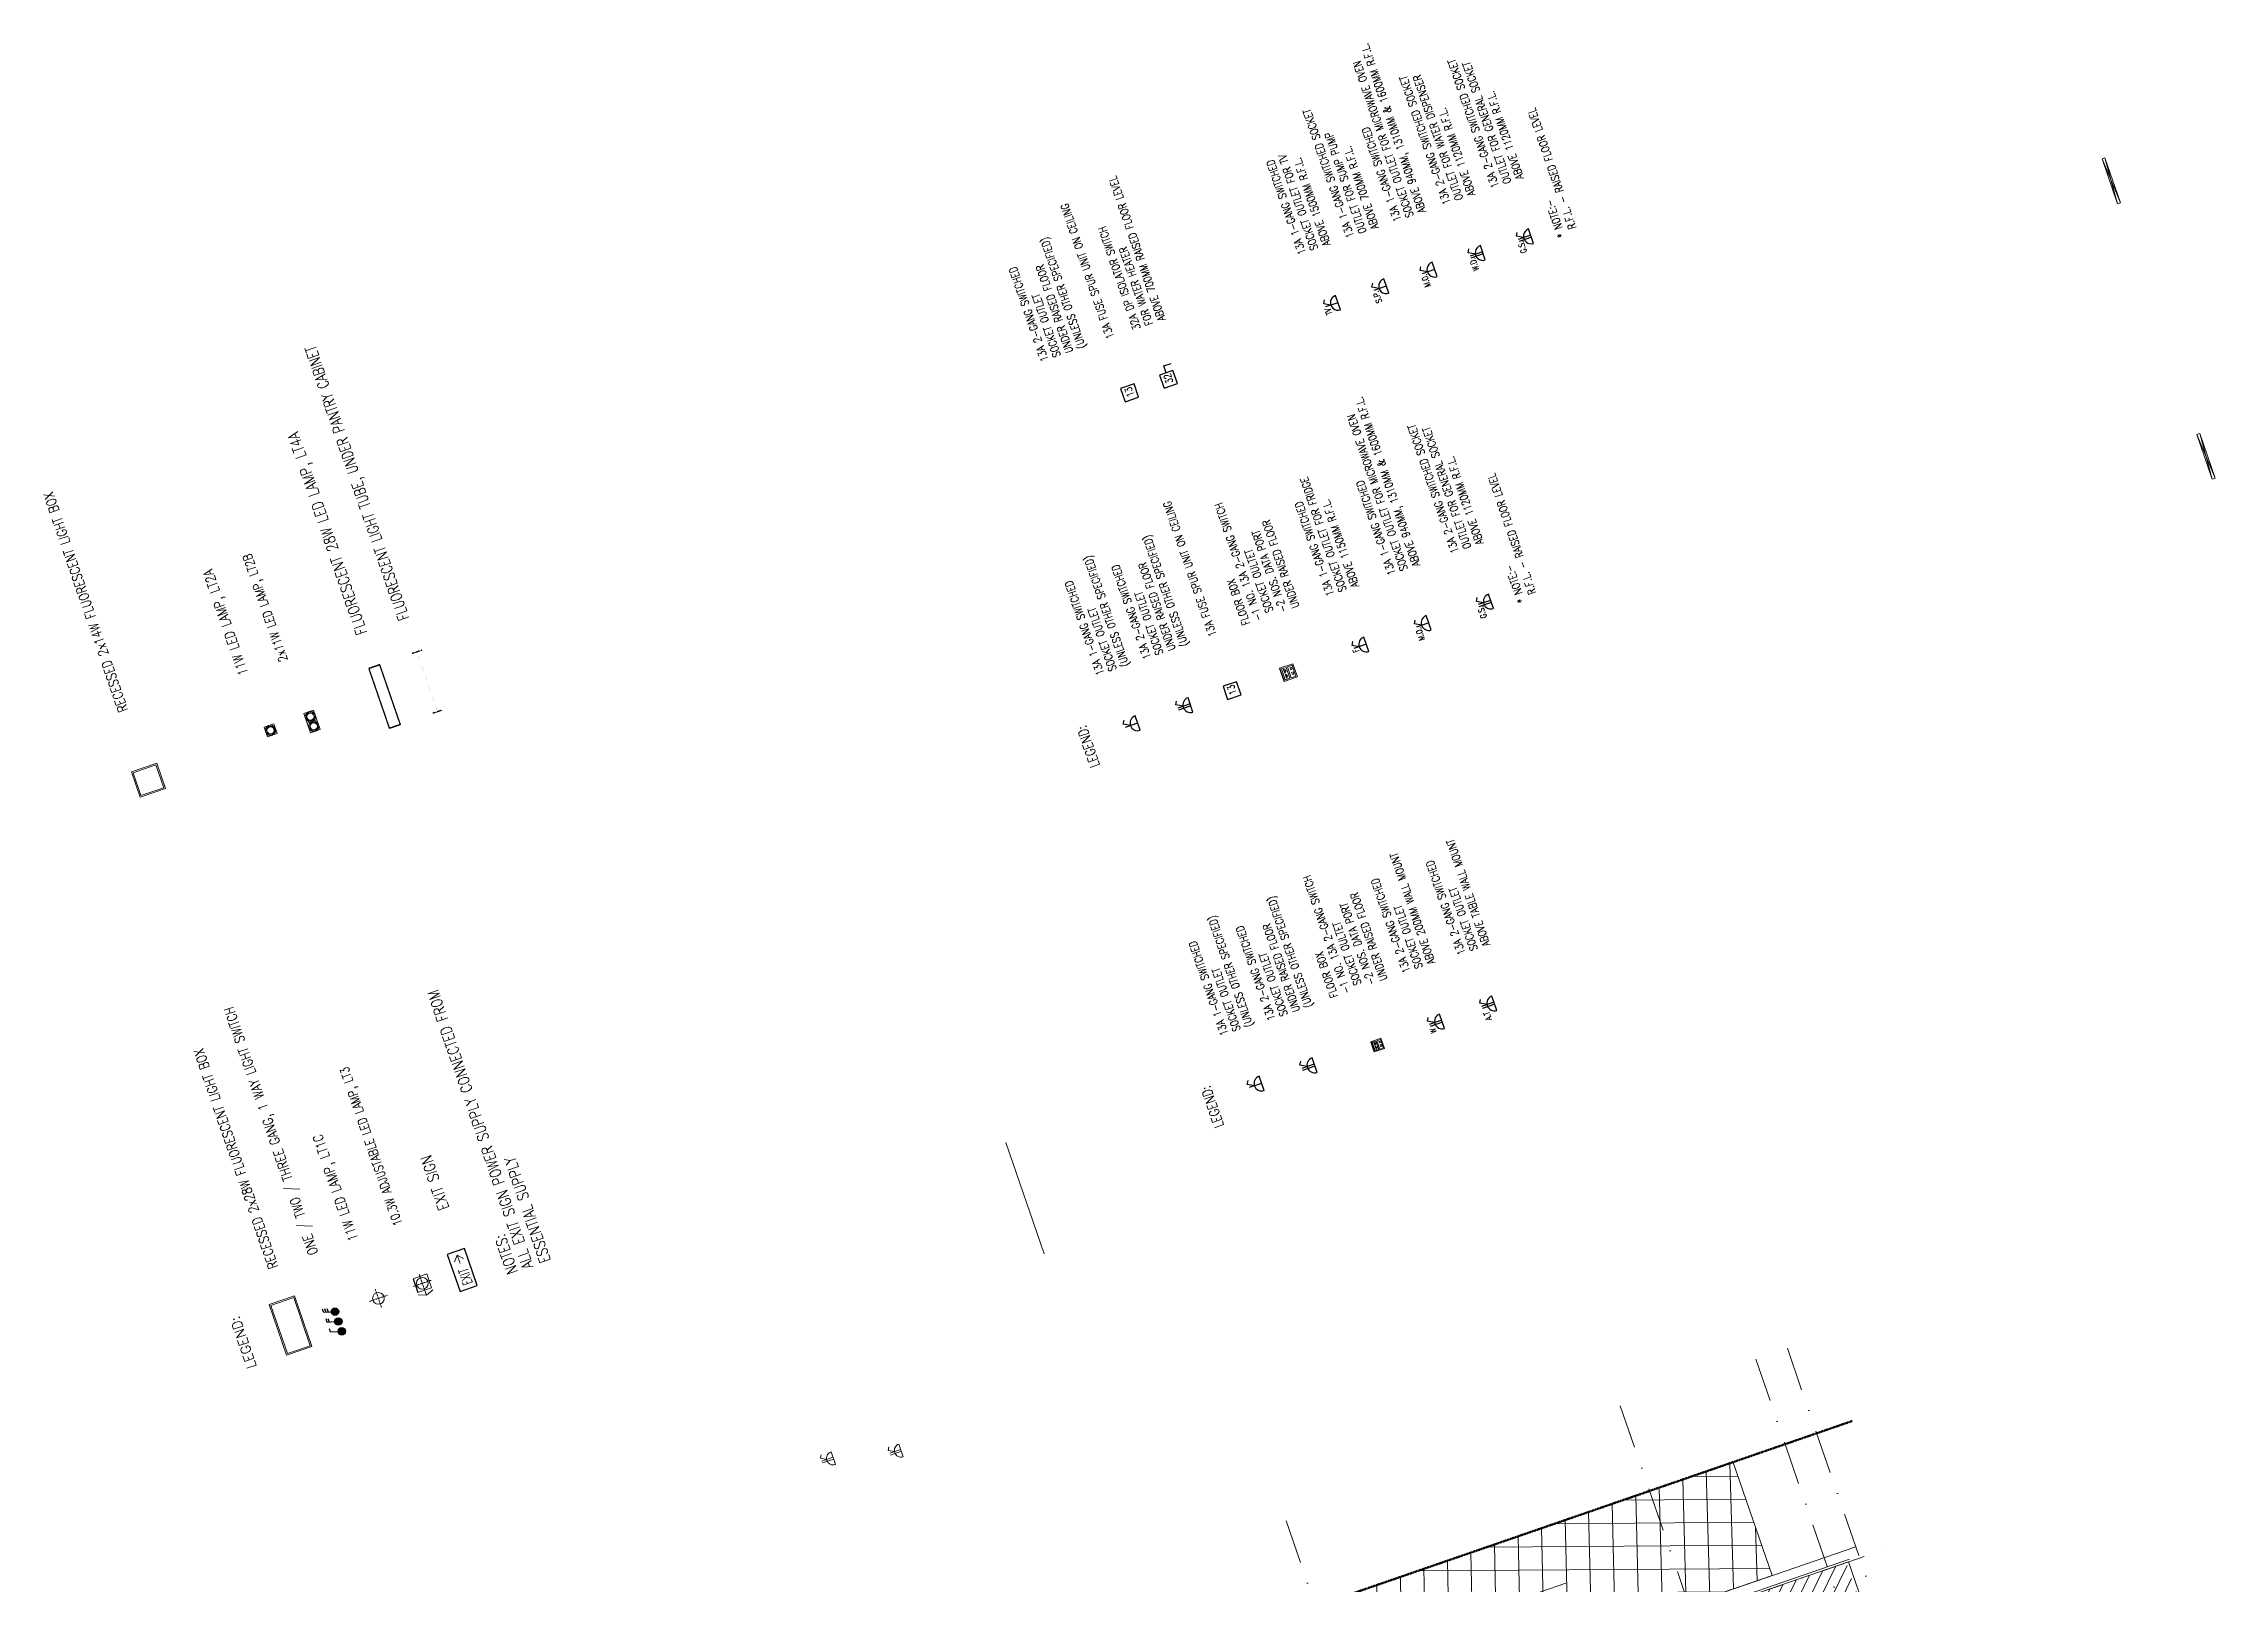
# Model space of a CAD drawing. Extents: x 760773 to 1075934, y 719259 to 1013331.
# Drawn here: x 967802 to 1023331, y 888305 to 927534 of the extents above; entities that cross this region are included whole.
import ezdxf
from ezdxf.enums import TextEntityAlignment as Align

# ---------------------------------------------------------------- set-up
doc = ezdxf.new("R2010")
doc.units = 0
doc.header["$MEASUREMENT"] = 0
for name, pattern in [('DASHDOT', [1, 0.5, -0.25, 0, -0.25]), ('DGN3', [1.24434, 0.8295600000000001, -0.41478]), ('DGN4', [1.1161312, 0.5580656, -0.2790328, 0, -0.2790328]), ('HIDDEN', [0.375, 0.25, -0.125])]:
    doc.linetypes.add(name, pattern=pattern)
for name, color, linetype in [('2', 7, 'Continuous'), ('63', 7, 'Continuous'), ('LEGEND', 7, 'Continuous'), ('PS1-SOCKET', 1, 'Continuous'), ('SOCKET', 1, 'Continuous')]:
    doc.layers.add(name, color=color, linetype=linetype)
for name, color, linetype, lineweight in [('27', 7, 'Continuous', 0), ('72471 FF-FUR', 9, 'Continuous', 30), ('AC-DIFF-HL', 7, 'Continuous', 0), ('spare0', 7, 'Continuous', 0)]:
    doc.layers.add(name, color=color, linetype=linetype, lineweight=lineweight)
doc.styles.add('ARIAL', font='arial.ttf')
doc.styles.add('DIM', font='dim', dxfattribs={"width": 0.75})
doc.styles.add('ROMANS', font='romans.shx')

# ---------------------------------------------------------------- blocks, each defined once
blk = doc.blocks.new('A$C6F0165EE')
at = {"layer": 'AC-DIFF-HL', "color": 4, "linetype": 'Continuous', "lineweight": 13}
for p, q in [((40129.44848249224, -13571.95385535894), (40048.43005581608, -14778.49103675195)), ((40049.01008278329, -13571.91517515667), (40128.86845552467, -14778.52971695422)), ((40125.88323242695, -20988.84783429286), (40044.86479574663, -22195.38504469546)), ((40045.44482271385, -20988.80918310035), (40125.30320545996, -22195.42369588808))]:
    blk.add_line(p, q, dxfattribs=at)
at = {"layer": 'AC-DIFF-HL', "color": 4, "linetype": 'Continuous', "lineweight": 13, "flags": 128}
for points in [[(40049.01008278329, -13571.91517515667), (40048.43005581608, -14778.49103675195), (40128.86845552467, -14778.52971695422), (40129.44848249224, -13571.95385535894), (40049.01008278329, -13571.91517515667)], [(40045.44482271385, -20988.80918310035), (40044.86479574663, -22195.38504469546), (40125.30320545996, -22195.42369588808), (40125.88323242695, -20988.84783429286), (40045.44482271385, -20988.80918310035)]]:
    blk.add_lwpolyline(points, close=True, dxfattribs=at)
blk = doc.blocks.new('A$C6FAA49B3')
at = {"layer": '63', "rotation": 89.99999999999999}
blk.add_blockref('A$C6F0165EE', (0.0003694001352414489, -0.0003229149151593447), dxfattribs=at)
blk = doc.blocks.new('C-LIGHT_1WSWITCH-01')
blk.add_hatch(color=2).paths.add_polyline_path([(1.25789695678759, 1.25789695678759, 1), (-1.25789695678759, 1.25789695678759, 1)])
at = {"color": 1}
for p, q in [((0.2820211048492638, 2.483771685423562), (0.9453677992059966, 4.943323302770295)), ((0.9453677992059966, 4.943323302770295), (2.216023275144835, 4.943323302770295))]:
    blk.add_line(p, q, dxfattribs=at)
blk.add_circle((0, 1.25789695678759), 1.257896956785904, dxfattribs=at)
at = {"color": 2, "style": 'ARIAL'}
blk.add_attdef('TYPE', text='', height=2, dxfattribs=at).set_placement((-1.755620783234917, 4.462273984572676), align=Align.MIDDLE)
blk = doc.blocks.new('C-LIGHT_1WSWITCH-02')
blk.add_hatch(color=2).paths.add_polyline_path([(1.25789695678759, 1.25789695678759, 1), (-1.25789695678759, 1.25789695678759, 1)])
at = {"color": 1}
for p, q in [((0.2820211048492638, 2.483771685423562), (0.9453677992059966, 4.943323302770295)), ((0.7430910845178005, 4.193323302770295), (2.013746560456639, 4.193323302770295)), ((0.9453677992059966, 4.943323302770295), (2.216023275144835, 4.943323302770295))]:
    blk.add_line(p, q, dxfattribs=at)
blk.add_circle((0, 1.25789695678759), 1.257896956785904, dxfattribs=at)
at = {"color": 2, "style": 'ARIAL'}
blk.add_attdef('TYPE', text='', height=2, dxfattribs=at).set_placement((-1.755620783234917, 4.462273984572676), align=Align.MIDDLE)
blk = doc.blocks.new('C-LIGHT_1WSWITCH-03')
blk.add_hatch(color=2).paths.add_polyline_path([(1.25789695678759, 1.25789695678759, 1), (-1.25789695678759, 1.25789695678759, 1)])
at = {"color": 1}
for p, q in [((0.2820211048492638, 2.483771685423562), (0.9453677992059966, 4.943323302770295)), ((0.5408143698259664, 3.443323302770295), (1.811469845764805, 3.443323302770295)), ((0.7430910845178005, 4.193323302770295), (2.013746560456639, 4.193323302770295)), ((0.9453677992059966, 4.943323302770295), (2.216023275144835, 4.943323302770295))]:
    blk.add_line(p, q, dxfattribs=at)
blk.add_circle((0, 1.25789695678759), 1.257896956785904, dxfattribs=at)
at = {"color": 2, "style": 'ARIAL'}
blk.add_attdef('TYPE', text='', height=2, dxfattribs=at).set_placement((-1.755620783234917, 4.462273984572676), align=Align.MIDDLE)
blk = doc.blocks.new('EXIT-ARROW-RIGHT_1')
at = {"color": 0, "linetype": 'ByBlock', "flags": 128}
blk.add_lwpolyline([(0.375, 0.35), (-0.375, 0.35), (-0.375, 0), (0.375, 0), (0.375, 0.35)], dxfattribs=at)
at = {"color": 0, "linetype": 'ByBlock', "lineweight": 13, "flags": 128}
blk.add_lwpolyline([(0.1975634736322099, 0.08329609063698445), (0.3018455565209733, 0.175), (0.1975634736322099, 0.2667039093630156)], dxfattribs=at)
at = {"color": 0, "linetype": 'ByBlock', "lineweight": 13}
blk.add_open_spline([(0.3018455565209733, 0.175), (0.1299444373674342, 0.175)], degree=1, dxfattribs=at)
at = {"style": 'DIM', "width": 0.7}
blk.add_text('EXIT', height=0.2, dxfattribs=at).set_placement((-0.2990586989990952, 0.05913612779282267))
blk = doc.blocks.new('A$C0FED7554')
at = {"color": 4}
blk.add_line((3426.29999965243, 0.06528432900086045), (-3426.29999965243, -2.093147486448288e-06), dxfattribs=at)
at = {"layer": '27', "color": 4, "lineweight": 0}
for p, q in [((3426.29999965243, 2.093147486448288e-06), (-3426.29999965243, -2.093147486448288e-06)), ((3426.300002859905, -6852.600000070874), (3426.29999965243, 2.093147486448288e-06)), ((-3426.29999965243, -2.093147486448288e-06), (-3426.300004055724, -6852.599998453166)), ((-3426.300004055724, -6852.599998453166), (3426.300002859905, -6852.600000070874)), ((-2858.986371392384, -3185.343717701267), (-2858.98637185432, -730.3510915455408)), ((-2858.98637185432, -730.3510915455408), (2785.265092855319, -730.3510878686793)), ((2785.265092318878, -3185.343716891948), (-2858.986371392384, -3185.343717701267)), ((-2858.986373303458, -6320.705712608527), (-2858.986370896921, -3865.713087428827)), ((-2858.986370896921, -3865.713087428827), (2785.265095682815, -3865.713087607641)), ((2785.265093265101, -6320.705712781753), (-2858.986373303458, -6320.705712608527)), ((-1495.482919735834, -1630.276821188163), (-2255.937974708155, -1630.27682084078)), ((-2255.937975758687, -1969.336615535896), (-2255.937974708155, -1630.27682084078)), ((-1495.482925618067, -1969.336620620918), (-2255.937975758687, -1969.336615535896)), ((-1633.610751165077, -2542.668249004055), (-1633.610751563683, -2247.786042181309)), ((-1633.610751563683, -2247.786042181309), (-873.15569944866, -2247.786041546147)), ((-873.15570002608, -2542.668251230847), (-1633.610751165077, -2542.668249004055)), ((-447.0238022636622, -4923.516251374502), (-1554.34471747838, -4923.516252934467)), ((-1554.34471747838, -4923.516252934467), (-1554.34472416155, -5653.747507414315)), ((-1554.34472416155, -5653.747507414315), (-447.0238003525883, -5653.747508805711)), ((-1495.482919735834, -1630.276821188163), (-1495.482925618067, -1969.336620620918)), ((-312.5156557541341, -1630.276817758102), (-1072.970705987886, -1630.276822238695)), ((-1072.970710968599, -1967.884235809091), (-1072.970705987886, -1630.276822238695)), ((-312.5156588535756, -1967.884235173929), (-1072.970710968599, -1967.884235809091)), ((-873.15569944866, -2247.786041546147), (-873.15570002608, -2542.668251230847)), ((-447.0238003525883, -5653.747508805711), (-447.0238022636622, -4923.516251374502)), ((-312.5156557541341, -1630.276817758102), (-312.5156588535756, -1967.884235173929)), ((1133.986983438954, -1630.276821707841), (373.5319313239306, -1630.276822348591)), ((373.5319321434945, -1969.336620888207), (373.5319313239306, -1630.276822348591)), ((1133.986984258518, -1969.336620247457), (373.5319321434945, -1969.336620888207)), ((1944.83048726432, -4950.314982481766), (938.2074308972806, -4950.314990187529)), ((938.2074308972806, -4950.314990187529), (938.2074341643602, -5680.470913694706)), ((938.2074341643602, -5680.470913694706), (1944.830484712496, -5680.47091358481)), ((995.8591587115079, -2542.668248636182), (995.8591544572264, -2247.786043689121)), ((995.8591544572264, -2247.786043689121), (1756.314210427925, -2247.786041178275)), ((1756.314207969233, -2542.668247018475), (995.8591587115079, -2542.668248636182)), ((1133.986983438954, -1630.276821707841), (1133.986984258518, -1969.336620247457)), ((2316.954252144322, -1630.276823104825), (1556.499198151752, -1630.276819901075)), ((1556.499201765284, -1967.884236419108), (1556.499198151752, -1630.276819901075)), ((2316.954252006486, -1967.884231938515), (1556.499201765284, -1967.884236419108)), ((1756.314210427925, -2247.786041178275), (1756.314207969233, -2542.668247018475)), ((1944.830484712496, -5680.47091358481), (1944.83048726432, -4950.314982481766)), ((2316.954252144322, -1630.276823104825), (2316.954252006486, -1967.884231938515)), ((2785.265092855319, -730.3510878686793), (2785.265092318878, -3185.343716891948)), ((2785.265095682815, -3865.713087607641), (2785.265093265101, -6320.705712781753))]:
    blk.add_line(p, q, dxfattribs=at)
blk = doc.blocks.new('2-gang socket')
at = {"layer": 'SOCKET', "lineweight": 15}
for p, q in [((-170.2755155265331, 0), (170.2755155265331, 0)), ((-25, 0), (-25, 294.8147601336241)), ((25, 168.4302561541238), (106.442922949791, 309.4935366199036)), ((25, 0), (25, 294.8147601336241)), ((106.442922949791, 309.4935366199036), (182.4086077518295, 265.6347280502935))]:
    blk.add_line(p, q, dxfattribs=at)
blk.add_arc((0, 0), 170.2755155274644, 0, 180, dxfattribs=at)

msp = doc.modelspace()

# ---------------------------------------------------------------- hatches: boundary and pattern name
at = {"layer": '27', "lineweight": 0, "true_color": 0x636466}
h = msp.add_hatch(dxfattribs=at)
h.set_pattern_fill('ANSI31', color=251, scale=1999.999999999999)
h.set_pattern_definition([(244.0000000025343, (1013934.397996835, 889221.9745126645), (224.6985115796392, -109.5927866873305), [])])
edge = h.paths.add_edge_path()
edge.add_line((1005121.196044833, 879324.625989487), (1004769.720587564, 879203.6032840948))
edge.add_line((1004769.720587565, 879203.6032840948), (1002743.023682597, 885089.5670407234))
edge.add_line((1002743.023682597, 885089.5670407234), (1003096.38844408, 885211.2374079174))
edge.add_line((1003096.38844408, 885211.2374079173), (1013698.244934307, 888861.7493501611))
edge.add_line((1013698.244934307, 888861.7493501612), (1022960.606772674, 861961.8971040047))
edge.add_line((1022960.606772674, 861961.8971040049), (1012358.750282448, 858311.3851617612))
edge.add_line((1012358.750282448, 858311.3851617611), (1011301.253831904, 861382.5778841877))
edge.add_arc((1011303.144869057, 861383.2290204909), 2.00000000003361, 108.99992429524369, 198.999999837239, ccw=False)
edge.add_line((1011302.493735247, 861385.1200585024), (1011957.737960869, 861610.7377704063))
edge.add_line((1011957.737960869, 861610.7377704068), (1011241.392492004, 863691.2372724828))
edge.add_line((1011241.392492004, 863691.2372724827), (1010586.123572562, 863465.6100893928))
edge.add_arc((1010585.472436253, 863467.5011265437), 1.999999999981626, 198.9999998414781, 289.0000000070585, ccw=False)
edge.add_line((1010583.5813991, 863466.8499902397), (1007146.213616763, 873449.6909828277))
edge.add_arc((1007148.104653916, 873450.3421191316), 2.00000000003361, 108.9997066509165, 198.999999837239, ccw=False)
edge.add_line((1007147.45352729, 873452.2331596166), (1007802.698998445, 873677.8485162802))
edge.add_line((1007802.698998445, 873677.8485162802), (1007086.419201576, 875757.9949071537))
edge.add_line((1007086.419201576, 875757.9949071534), (1006431.199873515, 875532.3847996852))
edge.add_arc((1006430.548737206, 875534.2758368367), 2.000000000053797, 198.9999998446315, 289.0000000028193, ccw=False)
edge.add_line((1006428.657700053, 875533.6247005329), (1005677.090977225, 877716.3329716327))
edge.add_arc((1005678.982014377, 877716.9841079364), 1.999999999961439, 108.99998757649041, 198.9999998414781, ccw=False)
edge.add_line((1005678.330878479, 877718.8751452287), (1006333.575025428, 877944.4936395941))
edge.add_line((1006333.575025427, 877944.4936395941), (1005780.222212797, 879551.5468970063))
edge.add_line((1005780.222212797, 879551.5468970065), (1005123.087082465, 879325.2771235534))
at = {"layer": 'spare0', "linetype": 'Continuous', "lineweight": 0, "true_color": 0x555555}
h = msp.add_hatch(dxfattribs=at)
h.set_pattern_fill('USER', color=251, scale=599.9999989717211, style=0, double=1, pattern_type=0)
h.set_pattern_definition([(360, (815734611.7986956, 815628092.458239), (-2.842170943040401e-13, 599.9999989717255), []), (90, (815734611.7986956, 815628092.458239), (-599.9999989717255, -2.842170943040401e-13), [])])
h.paths.add_polyline_path([(981040.7986950857, 881154.9582385336), (982032.208214162, 878275.6928893846), (1011816.639666912, 888531.2842680718), (1010825.230144976, 891410.5496174612)])

# ---------------------------------------------------------------- linework, layer by layer
at = {"layer": '2', "color": 1, "linetype": 'DGN4', "lineweight": 0, "ltscale": 2000}
for p, q in [((1011399.852310697, 894038.9225400323), (1032201.251718545, 833627.2721073274)), ((1012203.543781304, 894315.6555029929), (1032521.011960513, 835326.5179677887)), ((1007948.706571271, 892850.5986446431), (1028750.105979934, 832438.948211356)), ((999439.0321470125, 889920.4849265463), (1020240.209231483, 829509.4801746251)), ((977224.6157179876, 876296.7725270943), (1014738.034590273, 889213.2028636007))]:
    msp.add_line(p, q, dxfattribs=at)
at = {"layer": '72471 FF-FUR', "lineweight": 0}
msp.add_line((993281.4149571751, 896721.0526173258), (992304.7521177622, 899557.4874574086), dxfattribs=at)
at = {"layer": 'LEGEND'}
for p, q in [((1004511.183514742, 922024.5631551185), (1004385.191957177, 922390.4692070415)), ((1005668.112788926, 922657.6161050873), (1005351.348207138, 922548.5453126498)), ((1005686.610979517, 922603.8934587644), (1005369.846397728, 922494.8226663269)), ((1005740.357663004, 922447.8017559644), (1005614.366105439, 922813.7078078876)), ((1003282.009366481, 921601.3245542715), (1003156.017808916, 921967.2306061947)), ((1004438.938640665, 922234.3775042413), (1004122.174058876, 922125.3067118039)), ((1004457.436831255, 922180.6548579185), (1004140.672249467, 922071.584065481)), ((1001989.839439439, 921361.0389793835), (1001673.074857651, 921251.968186946)), ((1002052.835218221, 921178.0859534228), (1001926.843660656, 921543.992005346)), ((1003219.013587699, 921784.2775802321), (1002902.249005911, 921675.2067877946)), ((1000760.665291178, 920937.8003785348), (1000443.90070939, 920828.7295860974)), ((1000823.661069961, 920754.8473525743), (1000697.669512396, 921120.7534044973)), ((1004719.344827302, 913149.2937314042), (1004593.353269737, 913515.1997833272)), ((1003135.549605959, 912603.9493028263), (1003009.558048394, 912969.8553547495)), ((1004647.099953224, 913359.108080527), (1004330.335371436, 913250.0372880895)), ((1004665.598143815, 913305.3854342041), (1004348.833562026, 913196.3146417667)), ((1001546.666667208, 912056.853032651), (1001420.675109643, 912422.7590845741)), ((1003072.553827177, 912786.902328787), (1002755.789245389, 912677.8315363494)), ((1001483.670888426, 912239.8060586117), (1001166.906306638, 912130.7352661742)), ((996995.8951322598, 910724.5869853596), (996679.1305504717, 910615.5161929221)), ((997068.1400063377, 910514.7726362367), (996942.1484487726, 910880.6786881598)), ((995657.7802573467, 910233.7910420371), (995341.0156755584, 910124.7202495995)), ((995720.7760361289, 910050.8380160766), (995594.7844785638, 910416.7440679997)), ((997014.3933228505, 910670.8643390369), (996697.6287410622, 910561.7935465992)), ((1004735.154436938, 903128.6645906682), (1004418.38985515, 903019.5937982306)), ((1004753.652627529, 903074.9419443455), (1004436.888045741, 902965.8711519078)), ((1004807.399311016, 902918.8502415454), (1004681.407753451, 903284.7562934683)), ((1003402.841796801, 902669.9125590683), (1003086.077215013, 902560.8417666308)), ((1003421.339987392, 902616.1899127456), (1003104.575405604, 902507.119120308)), ((1003475.086670879, 902460.0982099455), (1003349.095113314, 902826.0042618684)), ((1000154.473400543, 901551.4096219386), (999837.7088187551, 901442.3388295011)), ((1000172.971591134, 901497.6869756159), (999856.2070093456, 901388.6161831783)), ((1000226.718274621, 901341.5952728158), (1000100.726717056, 901707.5013247387)), ((998816.3585256301, 901060.6136786161), (998499.5939438418, 900951.5428861787)), ((998879.3543044123, 900877.6606526555), (998753.3627468472, 901243.5667045786))]:
    msp.add_line(p, q, dxfattribs=at)
at = {"layer": 'LEGEND', "color": 2, "linetype": 'HIDDEN'}
for p, q in [((977428.392600354, 912087.2123593735), (977185.4798348655, 912003.5707865831)), ((976359.0818144218, 911719.0191285358), (976083.5483347941, 911624.1453431005)), ((976883.5055176724, 910195.9821052639), (976607.9720380446, 910101.1083198286)), ((977952.8163036046, 910564.1753361017), (977709.9035381158, 910480.5337633116))]:
    msp.add_line(p, q, dxfattribs=at)
at = {"layer": 'LEGEND', "linetype": 'Continuous', "lineweight": 5}
for p, q in [((973661.4195132549, 910214.7984218684), (973414.6311067091, 910129.8223588428)), ((973414.6311067091, 910129.8223588428), (973661.4195132549, 910214.7984218684)), ((973746.3955762805, 909968.010015323), (973661.4195132549, 910214.7984218684)), ((974676.7775287686, 910564.4142240352), (974429.9891222231, 910479.4381610096)), ((974429.9891222231, 910479.4381610096), (974676.7775287686, 910564.4142240352)), ((974429.9891222231, 910479.4381610096), (974514.9651852488, 910232.6497544638)), ((974761.7535917943, 910317.6258174895), (974514.9651852488, 910232.6497544638)), ((974514.9651852488, 910232.6497544638), (974761.7535917943, 910317.6258174895)), ((974514.9651852488, 910232.6497544638), (974599.9412482745, 909985.8613479183)), ((974761.7535917943, 910317.6258174895), (974676.7775287686, 910564.4142240352)), ((974846.7296548199, 910070.837410944), (974761.7535917943, 910317.6258174895)), ((973414.6311067091, 910129.8223588428), (973499.6071697348, 909883.0339522973)), ((973746.3955762805, 909968.010015323), (973499.6071697348, 909883.0339522973)), ((973499.6071697348, 909883.0339522973), (973746.3955762805, 909968.010015323)), ((974599.9412482745, 909985.8613479183), (974846.7296548199, 910070.837410944))]:
    msp.add_line(p, q, dxfattribs=at)
at = {"layer": 'LEGEND', "color": 2, "linetype": 'DASHDOT', "lineweight": 5, "ltscale": 0.1}
for p, q in [((976407.4240633888, 895350.7928862772), (976245.566514313, 895820.8613408705)), ((976561.5295161476, 895666.7558881119), (976091.4610615541, 895504.8983390356))]:
    msp.add_line(p, q, dxfattribs=at)
at = {"layer": 'LEGEND', "linetype": 'Continuous', "lineweight": 0}
for p, q in [((977560.5133381952, 896207.9107544064), (977207.9584717012, 896086.5163786553)), ((977329.3528474523, 895733.9615121617), (977681.9077139462, 895855.3558879126)), ((977549.9579578824, 895665.9217777976), (977520.8595815878, 895750.4295987426)), ((977549.9579578824, 895665.9217777976), (977714.929984465, 895803.9964169693)), ((977681.9077139462, 895855.3558879126), (977560.5133381952, 896207.9107544064)), ((977549.9579578824, 895665.9217777976), (977334.9509908331, 895673.159156973))]:
    msp.add_line(p, q, dxfattribs=at)
at = {"layer": 'LEGEND', "linetype": 'Continuous'}
msp.add_line((977207.9584717012, 896086.5163786553), (977329.3528474523, 895733.9615121617), dxfattribs=at)
at = {"layer": 'LEGEND', "color": 2, "linetype": 'DASHDOT', "lineweight": 0, "ltscale": 0.1}
for p, q in [((977679.9673201203, 896051.8649078221), (977209.898865527, 895890.007358746)), ((977364.0043182855, 896205.9703605806), (977549.9579578824, 895665.9217777976))]:
    msp.add_line(p, q, dxfattribs=at)
at = {"layer": 'LEGEND'}
for points in [[(1005487.142407297, 922595.303005496), (1005305.445618565, 922630.6212834507), (1005324.465289468, 922728.4690077967)], [(1003036.060561737, 921721.2818014495), (1002854.363773005, 921756.6000794041), (1002873.383443907, 921854.44780375)], [(1004257.968259036, 922172.0644046502), (1004076.271470304, 922207.382682605), (1004095.291141206, 922305.2304069508)], [(1001806.886413476, 921298.0432006007), (1001625.189624745, 921333.3614785555), (1001644.209295647, 921431.2092029015)], [(1000577.712265216, 920874.8045997521), (1000396.015476484, 920910.1228777069), (1000415.035147386, 921007.9706020528)], [(996387.3060424408, 919151.7444626765), (996327.0441740014, 919326.7576364818), (996515.5410748756, 919391.6623244816)], [(1004466.129571596, 913296.7949809358), (1004284.432782864, 913332.1132588905), (1004303.452453766, 913429.9609832364)], [(1002889.600801215, 912723.9065500043), (1002707.904012483, 912759.224827959), (1002726.923683385, 912857.0725523048)], [(1001300.717862464, 912176.810279829), (1001119.021073732, 912212.1285577836), (1001138.040744634, 912309.9762821295)], [(996814.9247506312, 910662.2738857683), (996633.2279618994, 910697.5921637231), (996652.2476328016, 910795.439888069)], [(995474.8272313843, 910170.7952632543), (995293.1304426526, 910206.1135412091), (995312.1501135547, 910303.961265555)], [(1004554.18405531, 903066.3514910769), (1004372.487266578, 903101.6697690318), (1004391.50693748, 903199.5174933776)], [(1003221.871415172, 902607.599459477), (1003040.174626441, 902642.9177374319), (1003059.194297343, 902740.7654617777)], [(999973.5030189146, 901489.0965223473), (999791.8062301826, 901524.4148003022), (999810.825901085, 901622.262524648)], [(998633.4054996677, 900997.6178998335), (998451.7087109359, 901032.9361777882), (998470.7283818381, 901130.7839021342)]]:
    msp.add_lwpolyline(points, dxfattribs=at)
for points in [[(996674.5065684356, 918876.117841197), (996559.2185106738, 919210.9386725664), (996215.3935742076, 919092.5502527865), (996330.6816319692, 918757.729421417)], [(995681.7120640713, 918534.271278973), (995566.4240063097, 918869.0921103425), (995222.5990698433, 918750.7036905625), (995337.887127605, 918415.8828591929)], [(998291.9624046964, 910953.5538473622), (998176.6743469347, 911288.3746787318), (997832.8494104682, 911169.9862589518), (997948.13746823, 910835.1654275822)]]:
    msp.add_lwpolyline(points, close=True, dxfattribs=at)
at = {"layer": 'LEGEND', "color": 2, "linetype": 'HIDDEN'}
for points, const_width in [([(977831.3599208599, 910522.3545497066), (977306.9362176098, 912045.3915729782)], 1.136363636), ([(976359.0818144218, 911719.0191285358), (976083.5483347941, 911624.1453431005)], 34.09090908), ([(976607.9720380446, 910101.1083198286), (976083.5483347941, 911624.1453431005)], 34.09090908), ([(976883.5055176724, 910195.9821052639), (976359.0818144218, 911719.0191285358)], 34.09090908), ([(976883.5055176724, 910195.9821052639), (976607.9720380446, 910101.1083198286)], 34.09090908)]:
    msp.add_lwpolyline(points, dxfattribs=dict(at, const_width=const_width))
at = {"layer": 'LEGEND', "lineweight": 5}
for points in [[(970258.467606301, 908344.8703487742), (970036.4893192133, 908989.5421046485), (970681.1610750876, 909211.5203917358), (970903.1393621749, 908566.8486358615)], [(970279.6022797404, 908388.2028509225), (970079.8218213617, 908968.4074312093), (970660.0264016484, 909168.187889588), (970859.8068600271, 908587.983309301)], [(973989.4528863983, 894138.5682155413), (973545.4963122236, 895427.91172729), (974190.168068098, 895649.8900143774), (974634.1246422726, 894360.5465026286)], [(974010.5875598375, 894181.9007176894), (973588.8288143716, 895406.7770538507), (974169.0333946586, 895606.5575122293), (974590.7921401247, 894381.6811760681)]]:
    msp.add_lwpolyline(points, close=True, dxfattribs=at)
for centre, radius in [((973580.513341495, 910048.9161870828), 130.504261321875), ((973580.513341495, 910048.9161870828), 91.30711053246371), ((974595.8713570086, 910398.5319892495), 130.504261321875), ((974595.8713570086, 910398.5319892495), 91.30711053246371), ((974680.8474200342, 910151.7435827038), 130.504261321875), ((974680.8474200342, 910151.7435827038), 91.30711053246371)]:
    msp.add_circle(centre, radius, dxfattribs=at)
at = {"layer": 'LEGEND', "linetype": 'Continuous', "lineweight": 5}
for centre, radius in [((973580.513341495, 910048.9161870828), 104.4034090575), ((974595.8713570086, 910398.5319892495), 104.4034090575), ((974680.8474200342, 910151.7435827038), 104.4034090575), ((976326.4952888509, 895585.8271135736), 149.147727225)]:
    msp.add_circle(centre, radius, dxfattribs=at)
at = {"layer": 'LEGEND', "linetype": 'Continuous', "lineweight": 0}
msp.add_circle((977444.9330928237, 895970.9361332839), 149.147727225, dxfattribs=at)
at = {"layer": 'LEGEND'}
for centre, start, end in [((1004448.18773596, 922207.5161810799), 108.9999999996538, 288.9999999996538), ((1005677.361884221, 922630.7547819258), 108.9999999996538, 288.9999999996538), ((1003219.013587699, 921784.2775802321), 108.9999999996538, 288.9999999996538), ((1001989.839439439, 921361.0389793835), 108.9999999996538, 288.9999999996538), ((1000760.665291178, 920937.8003785348), 108.9999999996538, 288.9999999996538), ((1004656.34904852, 913332.2467573655), 108.9999999996659, 288.9999999996659), ((1003072.553827177, 912786.902328787), 108.9999999996659, 288.9999999996659), ((1001483.670888426, 912239.8060586117), 108.9999999996659, 288.9999999996659), ((997005.1442275551, 910697.7256621982), 108.9999999996659, 288.9999999996659), ((995657.7802573467, 910233.7910420371), 108.9999999996659, 288.9999999996659), ((1004744.403532234, 903101.8032675068), 108.999999999657, 288.999999999657), ((1003412.090892096, 902643.0512359069), 108.9999999996581, 288.9999999996581), ((1000163.722495839, 901524.5482987772), 108.9999999996659, 288.9999999996659), ((998816.3585256301, 901060.6136786161), 108.9999999996659, 288.9999999996659)]:
    msp.add_arc(centre, 193.4949039465639, start, end, dxfattribs=at)
at = {"layer": 'spare0', "color": 2, "linetype": 'DGN3', "lineweight": 53, "true_color": 0xfff500}
msp.add_line((981119.9062846882, 881168.7771720205), (1013851.907425163, 892463.380760722), dxfattribs=at)
at = {"layer": 'spare0', "color": 2, "linetype": 'Continuous', "lineweight": 13, "true_color": 0xfff500}
for p, q in [((979904.3030254833, 877542.9605637103), (1013943.801643609, 889264.1594354421)), ((980317.2452393748, 877420.7457782537), (1013788.815136073, 888946.3842438968))]:
    msp.add_line(p, q, dxfattribs=at)
at = {"layer": 'spare0', "color": 1, "linetype": 'Continuous', "lineweight": 0}
msp.add_line((980285.595670936, 877356.8658814945), (1013757.315908073, 888882.0863895913), dxfattribs=at)
at = {"layer": 'spare0', "color": 191, "linetype": 'Continuous', "lineweight": 13, "true_color": 0xb948ff}
msp.add_line((986295.2431174485, 881353.8712760714), (1006562.214549538, 888332.3104163911), dxfattribs=at)
at = {"layer": 'spare0', "color": 7, "linetype": 'Continuous', "lineweight": 0, "flags": 128}
msp.add_lwpolyline([(981040.7986950857, 881154.9582385336), (982032.208214162, 878275.6928893846), (1011816.639666912, 888531.2842680718), (1010825.230144976, 891410.5496174612), (981040.7986950857, 881154.9582385336)], dxfattribs=at)
at = {"layer": 'spare0', "color": 1, "linetype": 'Continuous', "lineweight": 0, "flags": 128}
msp.add_lwpolyline([(980283.6431090814, 877362.5365316194), (980283.6431090814, 877362.5365316194), (998647.7622708072, 824029.357549003), (1032119.334462523, 835555.0015749254), (1013757.255298017, 888882.2624164132)], dxfattribs=at)

# ---------------------------------------------------------------- block references
at = {"layer": '72471 FF-FUR', "lineweight": 0, "rotation": 109.0000000025343}
msp.add_blockref('A$C6FAA49B3', (1065380.536951895, 916674.4899097688), dxfattribs=at)
at = {"layer": 'LEGEND', "rotation": 109.0000000025343}
for p, xscale, yscale, zscale in [((999330.5695350443, 911461.7973707323), 0.05200000000000003, 0.05200000000000003, 0.05200000000000003), ((1001640.630377648, 901990.7786478554), 0.04, 0.04, 0.04)]:
    msp.add_blockref('A$C0FED7554', p, dxfattribs=dict(at, xscale=xscale, yscale=yscale, zscale=zscale))
at = {"layer": 'LEGEND', "lineweight": 5, "ltscale": 0.000999999997485972, "xscale": 1329.545454119999, "yscale": 1329.545454119999, "zscale": 1329.545454119999, "rotation": 109.0000007890103}
msp.add_blockref('EXIT-ARROW-RIGHT_1', (978683.0271785507, 896386.2405137403), dxfattribs=at)
at = {"layer": 'LEGEND', "lineweight": 5, "xscale": 74.57386361336816, "yscale": 74.57386361336816, "zscale": 74.57386361336816, "rotation": 109.0000000025351}
for name, p in [('C-LIGHT_1WSWITCH-03', (975309.4809993467, 895278.1885750542)), ('C-LIGHT_1WSWITCH-02', (975395.4546456869, 895028.5029761958)), ('C-LIGHT_1WSWITCH-01', (975481.4282913754, 894778.8173792296))]:
    msp.add_blockref(name, p, dxfattribs=at)
at = {"layer": 'PS1-SOCKET', "rotation": 109.0000000025342}
for p in [(989633.7978600365, 891716.5274172551), (987908.1277808591, 891516.4067106985)]:
    msp.add_blockref('2-gang socket', p, dxfattribs=at)

# ---------------------------------------------------------------- texts
at = {"layer": 'LEGEND', "attachment_point": 4, "style": 'ROMANS'}
for s, width, insert, char_height, rotation in [('{\\Fromans|c136;\\W0.8;13A 1-GANG SWITCHED \\PSOCKET OUTLET FOR MICROWAVE OVEN\\PABOVE 940MM, 1310MM & 1600MM R.F.L.}', 14492.0908237447, (1002624.704042442, 923126.3336403548), 199.9999999999999, 109.0000000025343), ('{\\Fromans|c136;\\W0.8;13A 2-GANG SWITCHED SOCKET\\POUTLET FOR GENERAL SOCKET\\PABOVE 1120MM R.F.L.}', 14492.0908237447, (1005083.052338964, 923972.8108420486), 199.9999999999999, 109.0000000025343), ('{\\Fromans|c136;\\W0.8;13A 2-GANG SWITCHED SOCKET\\POUTLET FOR WATER DISPENSER\\PABOVE 1120MM R.F.L.}', 14492.0908237447, (1003853.878190703, 923549.5722412027), 199.9999999999999, 109.0000000025343), ('{\\Fromans|c136;\\W0.8;13A 1-GANG SWITCHED SOCKET\\POUTLET FOR SUMP PUMP\\PABOVE 700MM R.F.L.}', 14492.0908237447, (1001395.529894181, 922703.0950395061), 199.9999999999999, 109.0000000025343), ('{\\Fromans|c136;\\W0.8;* NOTE:-\\P R.F.L. - RAISED FLOOR LEVEL}', 14492.0908237447, (1006614.610390473, 922654.2227909825), 199.9999999999999, 109.0000000025343), ('{\\Fromans|c136;\\W0.8;13A 1-GANG SWITCHED \\PSOCKET OUTLET FOR TV\\PABOVE 1500MM R.F.L.}', 14492.0908237447, (1000166.355745921, 922279.8564386576), 199.9999999999999, 109.0000000025343), ('{\\Fromans|c136;\\W0.8;32A DP ISOLATOR SWITCH\\PFOR WATER HEATER\\PABOVE 700MM RAISED FLOOR LEVEL}', 13401.4260206809, (995960.6440399634, 920364.267354514), 199.9999999999999, 109.0000000025343), ('{\\Fromans|c136;\\W0.8;13A FUSE SPUR UNIT ON CEILING}', 13401.4260206809, (994967.8495355992, 920022.42079229), 199.9999999999999, 109.0000000025343), ('{\\Fromans|c136;\\W0.8;13A 2-GANG SWITCHED\\PSOCKET OUTLET\\PUNDER RAISED FLOOR\\P(UNLESS OTHER SPECIFIED)}', 14492.0908237447, (993800.5843416728, 919620.4991539315), 199.9999999999999, 109.0000000025343), ('\\pi91.42857;{\\Fromans|c136;\\W0.8;G.S.}', 400, (1005533.619276237, 922117.0930834321), 150, 109.0000000025343), ('\\pi62.85714;{\\Fromans|c136;\\W0.8;W.D.}', 400, (1004304.445127976, 921693.8544825861), 150, 109.0000000025343), ('\\pi68.57143;{\\Fromans|c136;\\W0.8;M.O.}', 400, (1003075.270979715, 921270.6158817374), 150, 109.0000000025343), ('\\pi217.14286;{\\Fromans|c136;\\W0.8;TV}', 400, (1000616.922683195, 920424.1386800382), 150, 109.0000000025343), ('\\pi91.42857;{\\Fromans|c136;\\W0.8;S.P.}', 400, (1001846.096831455, 920847.3772808868), 150, 109.0000000025343), ('{\\Fromans|c136;\\W0.75;FLUORESCENT LIGHT TUBE, UNDER PANTRY CABINET}', 8789.384722823655, (977021.5499689376, 912874.2134205938), 281.2798091112034, 109.00000000253515), ('{\\Fromans|c136;\\W0.8;13A 1-GANG SWITCHED \\PSOCKET OUTLET FOR MICROWAVE OVEN\\PABOVE 940MM, 1310MM & 1600MM R.F.L.}', 14492.0908237447, (1002478.24428192, 914128.9583889096), 199.9999999999999, 109.0000000025343), ('{\\Fromans|c136;\\W0.8;FLUORESCENT 28W LED LAMP, LT4A}', 8789.384722823655, (975950.467224452, 912505.4100554964), 281.2798091112034, 109.00000000253515), ('{\\Fromans|c136;\\W0.8;13A 2-GANG SWITCHED SOCKET\\POUTLET FOR GENERAL SOCKET\\PABOVE 1120MM R.F.L.}', 14492.0908237447, (1004062.039503262, 914674.3028174882), 199.9999999999999, 109.0000000025343), ('{\\Fromans|c136;\\W0.8;13A 1-GANG SWITCHED \\PSOCKET OUTLET FOR FRIDGE\\PABOVE 1150MM R.F.L.}', 14492.0908237447, (1000889.361343169, 913581.8621187344), 199.9999999999999, 109.0000000025343), ('{\\Fromans|c136;\\W0.8;* NOTE:-\\P R.F.L. - RAISED FLOOR LEVEL}', 14492.0908237447, (1005593.597554771, 913355.7147664222), 199.9999999999999, 109.0000000025343), ('{\\Fromans|c136;\\W0.8;RECESSED 2x14W FLUORESCENT LIGHT BOX }', 14492.0908237447, (969834.100972741, 910523.0965850396), 249.9999999199999, 109.00000000253515), ('{\\Fromans|c136;\\W0.8;13A FUSE SPUR UNIT ON CEILING}', 13401.4260206809, (997578.0998762241, 912441.7033606793), 199.9999999999999, 109.0000000025343), ('{\\Fromans|c136;\\W0.8;FLOOR BOX\\P-1 NO. 13A 2-GANG SWITCH\\P SOCKET OULTET\\P-2 NOS. DATA PORT\\PUNDER RAISED FLOOR}', 13401.4260206809, (999057.24095726, 912951.0124789042), 199.9999999999999, 109.0000000025343), ('{\\Fromans|c136;\\W0.8;13A 2-GANG SWITCHED\\PSOCKET OUTLET\\PUNDER RAISED FLOOR\\P(UNLESS OTHER SPECIFIED)}', 14492.0908237447, (996410.8346822978, 912039.7817223208), 199.9999999999999, 109.0000000025343), ('{\\Fromans|c136;\\W0.8;13A 1-GANG SWITCHED \\PSOCKET OUTLET\\P(UNLESS OTHER SPECIFIED)}', 14492.0908237447, (995063.4707120893, 911575.8471021599), 199.9999999999999, 109.0000000025343), ('\\pi91.42857;{\\Fromans|c136;\\W0.8;G.S.}', 400, (1004512.606440535, 912818.5850588718), 150, 109.0000000025343), ('\\pi68.57143;{\\Fromans|c136;\\W0.8;M.O.}', 400, (1002928.811219193, 912273.2406302922), 150, 109.0000000025343), ('\\pi325.71429;{\\Fromans|c136;\\W0.8;F}', 400, (1001339.928280443, 911726.144360115), 150, 109.0000000025343), ('{\\Fromans|c136;\\W0.8;LEGEND:}', 14492.0908237447, (994583.7737071418, 909111.2287192965), 249.9999999199999, 109.0000000025343), ('{\\Fromans|c136;\\W0.8;13A \\Fromans|c134;2\\Fromans|c136;-GANG SWITCHED \\PSOCKET OUTLET\\Fromans|c134;\\P\\Fromans|c136;ABOVE \\Fromans|c134;200\\Fromans|c136;MM \\Fromans|c134;WALL MOUNT}', 14492.0908237447, (1002828.068277634, 903988.6493703588), 199.9999999999999, 109.0000000025343), ('{\\Fromans|c136;\\W0.8;13A \\Fromans|c134;2\\Fromans|c136;-GANG SWITCHED \\PSOCKET OUTLET\\Fromans|c134;\\P\\Fromans|c136;ABOVE \\Fromans|c134;TABLE WALL MOUNT}', 14492.0908237447, (1004227.695200789, 904445.2359985735), 199.9999999999999, 109.0000000025343), ('{\\Fromans|c136;\\W0.8;FLOOR BOX\\P-1 NO. 13A 2-GANG SWITCH\\P SOCKET OULTET\\P-2 NOS. DATA PORT\\PUNDER RAISED FLOOR}', 13401.4260206809, (1001301.406679804, 903462.9776260015), 199.9999999999999, 109.0000000025343), ('{\\Fromans|c136;\\W0.8;13A 2-GANG SWITCHED\\PSOCKET OUTLET\\PUNDER RAISED FLOOR\\P(UNLESS OTHER SPECIFIED)}', 14492.0908237447, (999577.1352986415, 902844.1770316651), 199.9999999999999, 109.0000000025343), ('{\\Fromans|c136;\\W0.8;13A 1-GANG SWITCHED \\PSOCKET OUTLET\\P(UNLESS OTHER SPECIFIED)}', 14492.0908237447, (998222.0489803727, 902402.6697387388), 199.9999999999999, 109.0000000025343), ('{\\Fromans|c136;\\W0.8;ONE / TWO / THREE GANG, 1 WAY LIGHT SWITCH}', 13401.4260206809, (974716.1741834854, 896713.1458117099), 249.9999999199999, 109.00000000253515), ('{\\W0.8;ALL EXIT SIGN POWER SUPPLY CONNECTED FROM\\PESSENTIAL SUPPLY}', 8789.384722823655, (980362.1579236599, 896422.4296693719), 281.2798091112034, 109.00000000253515), ('\\pi285.71429;{\\Fromans|c136;\\W0.8;W}', 400, (1003299.846123161, 902071.3306612737), 150, 109.0000000025343), ('{\\W0.8;A.T}', 400, (1004610.281464982, 902666.7247864584), 150, 109.0000000025343), ('{\\Fromans|c136;\\W0.8;RECESSED 2x28W FLUORESCENT LIGHT BOX }', 14492.0908237447, (973660.8432507786, 896349.7662303678), 249.9999999199999, 109.00000000253515), ('{\\Fromans|c136;\\W0.8;LEGEND:}', 14492.0908237447, (997742.3519754253, 899938.0513558756), 249.9999999199999, 109.0000000025343), ('{\\Fromans|c136;\\W0.8;EXIT SIGN}', 8789.384722823655, (977999.3593350806, 897843.6371191095), 281.2798091112034, 109.00000000253515), ('{\\W0.8;NOTES:}', 8789.384722823655, (979749.1190074299, 896211.3434424625), 281.2798091112034, 109.00000000253515), ('{\\Fromans|c136;LEGEND:}', 14492.0908237447, (973112.4628897047, 893808.6172373533), 249.9999999199999, 109.00000000253515)]:
    msp.add_mtext_dynamic_manual_height_columns(s, width=width, gutter_width=1000, heights=[0], dxfattribs=dict(at, insert=insert, char_height=char_height, rotation=rotation))
at = {"layer": 'LEGEND', "char_height": 181.81818176, "attachment_point": 1, "rotation": 109.0000000025343}
for s, insert in [('{\\Fromans|c134;\\W0.8;32}', (996394.98708563, 918856.152692094)), ('{\\Fromans|c134;\\W0.8;13}', (995402.1925812657, 918514.3061298701)), ('{\\Fromans|c134;\\W0.8;13}', (998012.4429218909, 910933.5886982593))]:
    msp.add_mtext_dynamic_manual_height_columns(s, width=491.0431537304621, gutter_width=12.5, heights=[0], dxfattribs=dict(at, insert=insert))
at = {"layer": 'LEGEND', "attachment_point": 4, "rotation": 109.00000000253515, "style": 'ROMANS'}
for s, insert, char_height, width in [('{\\Fsimplex|c0;\\W0.8;1\\Fsimplex|c134;1\\Fsimplex|c0;W LED \\Fsimplex|c134;LAMP, LT2A}', (972929.7222526202, 911465.284148839), 249.9999999199999, 14492.0908237447), ('{\\Fsimplex|c134;\\W0.8;2x\\Fsimplex|c0;1\\Fsimplex|c134;1\\Fsimplex|c0;W LED \\Fsimplex|c134;LAMP, LT2B}', (973945.0802681339, 911814.8999510057), 227.2727271999999, 16468.28502171276), ('{\\Fsimplex|c134;\\W0.8;10.3W ADJUSTABLE LED LAMP, LT3}', (976865.4207805013, 897453.1907629375), 227.2727271999999, 16468.28502171276), ('{\\Fsimplex|c0;\\W0.8;1\\Fsimplex|c134;1\\Fsimplex|c0;W LED \\Fsimplex|c134;LAMP, LT1C}', (975731.5321989992, 897062.7616138766), 249.9999999199999, 14492.0908237447)]:
    msp.add_mtext(s, dxfattribs=dict(at, insert=insert, char_height=char_height, width=width))

doc.saveas('drawing.dxf')
